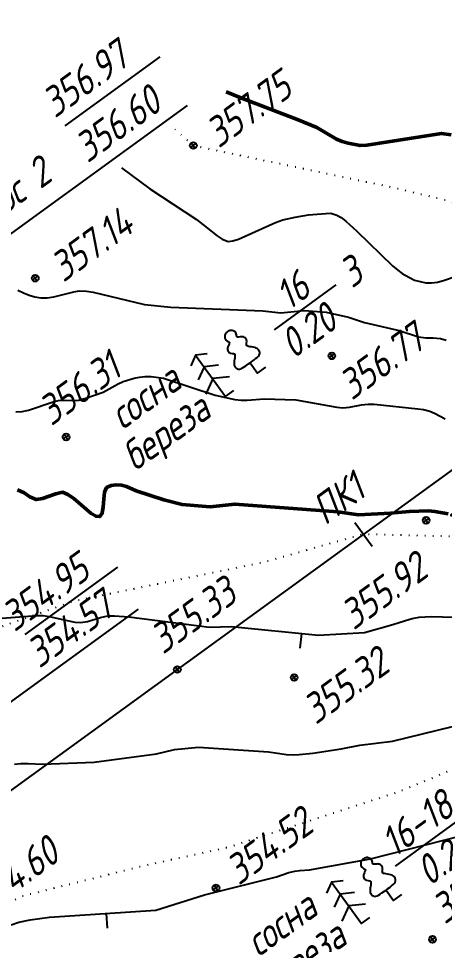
# Model space of a CAD drawing. Extents: x 1514039 to 1515876, y 2182924 to 2184238.
# Drawn here: x 1514257.6 to 1514315.8, y 2183021.4 to 2183148.1 of the extents above; entities that cross this region are included whole.
import ezdxf
from ezdxf.enums import TextEntityAlignment as Align

# ---------------------------------------------------------------- set-up
doc = ezdxf.new("R2010")
doc.units = 0
doc.linetypes.add('ИИDot', pattern=[1, 0, -1])
for name, color, linetype, lineweight in [('ИИ_ГЕОПУНКТ_025', 7, 'Continuous', 25), ('ИИ_КОНТУР_025', 7, 'ИИDot', 25), ('ИИ_ОТМЕТКА_025', 7, 'Continuous', 25), ('ИИ_ПИКЕТАЖ_025', 7, 'Continuous', 25), ('ИИ_РЕЛЬЕФ_025', 34, 'Continuous', 25), ('ИИ_РЕЛЬЕФ_050', 34, 'Continuous', 50), ('ИИ_ТРАССА_ТРУБ_025', 7, 'Continuous', 25), ('ИИ_УГОДЬЯ_025', 7, 'Continuous', 25)]:
    doc.layers.add(name, color=color, linetype=linetype, lineweight=lineweight)
doc.styles.add('VNIPISIMPLEXCUR', font='simplex.shx', dxfattribs={"width": 0.8, "oblique": 15})

# ---------------------------------------------------------------- blocks, each defined once
blk = doc.blocks.new('PICKET')
at = {"color": 0, "linetype": 'Continuous', "lineweight": 25}
for p, q in [((-0.23, 0), (0.23, 0)), ((0, 0.23), (0, -0.23))]:
    blk.add_line(p, q, dxfattribs=at)
blk.add_circle((0, 0), 0.23, dxfattribs=at)
at = {"color": 0, "linetype": 'Continuous', "style": 'VNIPISIMPLEXCUR', "oblique": 15, "width": 0.8}
blk.add_attdef('OTMETKA', (1.25, 0.3), '', height=2, dxfattribs=at)
at = {"color": 8, "linetype": 'Continuous', "style": 'VNIPISIMPLEXCUR', "oblique": 15, "width": 0.8, "flags": 1}
blk.add_attdef('NOMER', (1.25, -2.7), '', height=2, dxfattribs=at)
blk = doc.blocks.new('ИИ15001')
at = {"color": 0, "linetype": 'Continuous', "lineweight": 25}
blk.add_lwpolyline([(0, 1), (0, -1)], dxfattribs=at)
at = {"color": 0, "linetype": 'Continuous', "lineweight": 25, "style": 'VNIPISIMPLEXCUR', "oblique": 15, "width": 0.8}
blk.add_attdef('STATIONING', text='', height=2, dxfattribs=at).set_placement((0, 2), align=Align.CENTER)
at = {"color": 7, "linetype": 'Continuous', "lineweight": 25, "style": 'VNIPISIMPLEXCUR', "oblique": 15, "width": 0.8}
blk.add_attdef('HEIGHT', text='', height=2, dxfattribs=at).set_placement((0, -2), align=Align.TOP_CENTER)
blk = doc.blocks.new('ИИ053674А')
at = {"color": 0, "linetype": 'Continuous'}
for points in [[(-0.65, 3.096), (-1.35, 3.5), (-2.05, 3.096)], [(-1.35, 3.5), (-1.35, 0), (-0.65, 0)], [(-0.5, 2.009), (-1.35, 2.5), (-2.2, 2.009)], [(-0.35, 0.923), (-1.35, 1.5), (-2.35, 0.923)], [(1.35, 0.875), (1.35, 0), (2.05, 0)]]:
    blk.add_lwpolyline(points, dxfattribs=at)
blk.add_lwpolyline([(1.35, 0.875), (1.479, 0.876), (1.692, 0.878), (1.829, 0.882), (1.964, 0.891), (2.076, 0.907), (2.166, 0.94), (2.256, 1), (2.306, 1.071), (2.333, 1.151), (2.341, 1.231), (2.336, 1.295), (2.313, 1.379), (2.282, 1.445), (2.234, 1.516), (2.148, 1.61), (2.069, 1.692), (1.996, 1.766), (1.925, 1.842), (1.886, 1.889), (1.861, 1.929), (1.851, 1.967), (1.854, 1.992), (1.868, 2.017), (1.895, 2.049), (1.958, 2.115), (2.029, 2.198), (2.082, 2.29), (2.095, 2.372), (2.086, 2.444), (2.059, 2.515), (2.022, 2.575), (1.983, 2.617), (1.946, 2.646), (1.898, 2.678), (1.845, 2.709), (1.758, 2.76), (1.713, 2.789), (1.686, 2.812), (1.674, 2.831), (1.671, 2.846), (1.675, 2.865), (1.685, 2.89), (1.703, 2.928), (1.722, 2.968), (1.75, 3.034), (1.763, 3.103), (1.762, 3.19), (1.748, 3.247), (1.713, 3.319), (1.67, 3.377), (1.634, 3.414), (1.596, 3.444), (1.531, 3.476), (1.475, 3.489), (1.42, 3.496), (1.35, 3.5), (1.28, 3.496), (1.225, 3.489), (1.169, 3.476), (1.104, 3.444), (1.066, 3.414), (1.03, 3.377), (0.987, 3.319), (0.952, 3.247), (0.938, 3.19), (0.937, 3.103), (0.95, 3.034), (0.978, 2.968), (0.997, 2.928), (1.015, 2.89), (1.025, 2.865), (1.029, 2.846), (1.026, 2.831), (1.014, 2.812), (0.987, 2.789), (0.942, 2.76), (0.855, 2.709), (0.802, 2.678), (0.754, 2.646), (0.717, 2.617), (0.678, 2.575), (0.641, 2.515), (0.614, 2.444), (0.605, 2.372), (0.618, 2.29), (0.671, 2.198), (0.742, 2.115), (0.805, 2.049), (0.832, 2.017), (0.846, 1.992), (0.849, 1.967), (0.839, 1.929), (0.814, 1.889), (0.775, 1.842), (0.704, 1.766), (0.631, 1.692), (0.552, 1.61), (0.466, 1.516), (0.418, 1.445), (0.387, 1.379), (0.364, 1.295), (0.359, 1.231), (0.367, 1.151), (0.394, 1.071), (0.444, 1), (0.534, 0.94), (0.624, 0.907), (0.736, 0.891), (0.871, 0.882), (1.008, 0.878), (1.221, 0.876)], close=True, dxfattribs=at)
at = {"color": 0, "linetype": 'Continuous', "style": 'VNIPISIMPLEXCUR', "oblique": 15, "width": 0.8}
blk.add_attdef('RACE1', text='', height=2, dxfattribs=at).set_placement((-3.25, 2.25), align=Align.RIGHT)
blk.add_attdef('HEIGHT', (3, 2), '', height=2, dxfattribs=at)
blk.add_attdef('DISTANCE', text='', height=2, dxfattribs=at).set_placement((9.5, 1.75), align=Align.MIDDLE_LEFT)
blk.add_attdef('THICKNESS', text='', height=2, dxfattribs=at).set_placement((3, 1.5), align=Align.TOP_LEFT)
blk.add_attdef('RACE2', text='', height=2, dxfattribs=at).set_placement((-3.25, 1.25), align=Align.TOP_RIGHT)
blk = doc.blocks.new('ИИ053671А')
at = {"color": 0, "linetype": 'Continuous'}
blk.add_lwpolyline([(0, 0.875), (0.129, 0.876), (0.342, 0.878), (0.479, 0.882), (0.614, 0.891), (0.726, 0.907), (0.816, 0.94), (0.906, 1), (0.956, 1.071), (0.983, 1.151), (0.991, 1.231), (0.986, 1.295), (0.963, 1.379), (0.932, 1.445), (0.884, 1.516), (0.798, 1.61), (0.719, 1.692), (0.646, 1.766), (0.575, 1.842), (0.536, 1.889), (0.511, 1.929), (0.501, 1.967), (0.504, 1.992), (0.518, 2.017), (0.545, 2.049), (0.608, 2.115), (0.679, 2.198), (0.732, 2.29), (0.745, 2.372), (0.736, 2.444), (0.709, 2.515), (0.672, 2.575), (0.633, 2.617), (0.596, 2.646), (0.548, 2.678), (0.495, 2.709), (0.408, 2.76), (0.363, 2.789), (0.336, 2.812), (0.324, 2.831), (0.321, 2.846), (0.325, 2.865), (0.335, 2.89), (0.353, 2.928), (0.372, 2.968), (0.4, 3.034), (0.413, 3.103), (0.412, 3.19), (0.398, 3.247), (0.363, 3.319), (0.32, 3.377), (0.284, 3.414), (0.246, 3.444), (0.181, 3.476), (0.125, 3.489), (0.07, 3.496), (0, 3.5), (-0.07, 3.496), (-0.125, 3.489), (-0.181, 3.476), (-0.246, 3.444), (-0.284, 3.414), (-0.32, 3.377), (-0.363, 3.319), (-0.398, 3.247), (-0.412, 3.19), (-0.413, 3.103), (-0.4, 3.034), (-0.372, 2.968), (-0.353, 2.928), (-0.335, 2.89), (-0.325, 2.865), (-0.321, 2.846), (-0.324, 2.831), (-0.336, 2.812), (-0.363, 2.789), (-0.408, 2.76), (-0.495, 2.709), (-0.548, 2.678), (-0.596, 2.646), (-0.633, 2.617), (-0.672, 2.575), (-0.709, 2.515), (-0.736, 2.444), (-0.745, 2.372), (-0.732, 2.29), (-0.679, 2.198), (-0.608, 2.115), (-0.545, 2.049), (-0.518, 2.017), (-0.504, 1.992), (-0.501, 1.967), (-0.511, 1.929), (-0.536, 1.889), (-0.575, 1.842), (-0.646, 1.766), (-0.719, 1.692), (-0.798, 1.61), (-0.884, 1.516), (-0.932, 1.445), (-0.963, 1.379), (-0.986, 1.295), (-0.991, 1.231), (-0.983, 1.151), (-0.956, 1.071), (-0.906, 1), (-0.816, 0.94), (-0.726, 0.907), (-0.614, 0.891), (-0.479, 0.882), (-0.342, 0.878), (-0.129, 0.876)], close=True, dxfattribs=at)
blk.add_lwpolyline([(0, 0.875), (0, 0), (0.7, 0)], dxfattribs=at)
at = {"color": 0, "linetype": 'Continuous', "style": 'VNIPISIMPLEXCUR', "oblique": 15, "width": 0.8}
blk.add_attdef('RACE1', text='', height=2, dxfattribs=at).set_placement((-2, 2.25), align=Align.RIGHT)
blk.add_attdef('HEIGHT', (2, 2.25), '', height=2, dxfattribs=at)
blk.add_attdef('DISTANCE', text='', height=2, dxfattribs=at).set_placement((8.5, 1.75), align=Align.MIDDLE_LEFT)
blk.add_attdef('RACE2', text='', height=2, dxfattribs=at).set_placement((-2, 1.25), align=Align.TOP_RIGHT)
blk.add_attdef('THICKNESS', text='', height=2, dxfattribs=at).set_placement((2, 1.25), align=Align.TOP_LEFT)
blk = doc.blocks.new('ИИ053296')
at = {"color": 0, "linetype": 'Continuous', "lineweight": 25}
blk.add_lwpolyline([(0, 0), (1, 0)], dxfattribs=at)
blk = doc.blocks.new('ИИ050052Р')
at = {"linetype": 'Continuous', "lineweight": 25}
h = blk.add_hatch(color=0, dxfattribs=at)
edge = h.paths.add_edge_path()
edge.add_arc((0, 0), 0.15, 0, 360)
at = {"color": 0, "linetype": 'Continuous', "lineweight": 25}
for radius in [0.75, 0.15]:
    blk.add_circle((0, 0), radius, dxfattribs=at)
at = {"color": 0, "linetype": 'Continuous', "style": 'VNIPISIMPLEXCUR', "oblique": 15, "width": 0.8}
for tag, p in [('CENTRE', (1.45, 0.7)), ('HEIGHT', (1.45, -2.7))]:
    blk.add_attdef(tag, p, '', height=2, dxfattribs=at)
for tag, p in [('NUMBER', (-2, -1)), ('STATIONING', (-2, -4.4)), ('ALPHA', (-2, -7.8))]:
    blk.add_attdef(tag, text='', height=2, dxfattribs=at).set_placement(p, align=Align.RIGHT)
at = {"color": 253, "linetype": 'Continuous', "style": 'VNIPISIMPLEXCUR', "oblique": 15, "width": 0.8, "flags": 1}
blk.add_attdef('NOTE', text='', height=1.6, dxfattribs=at).set_placement((-2, -10.8), align=Align.RIGHT)
blk = doc.blocks.new('*U24')
at = {"color": 0, "linetype": 'ByBlock', "lineweight": -2}
for points in [[(10.292, 36.076), (10.292, 48.076)], [(10.292, 48.076), (34.485, 48.076)], [(10.292, 44.076), (34.485, 44.076)], [(10.292, 40.076), (34.485, 40.076)], [(0, 0), (10.292, 36.076)], [(10.292, 36.076), (34.485, 36.076)]]:
    blk.add_lwpolyline(points, dxfattribs=at)
blk = doc.blocks.new('*U26')
at = {"color": 0, "linetype": 'ByBlock', "lineweight": -2}
for points in [[(0, 0), (3.463, 4.912)], [(3.463, 4.912), (25.957, 4.912)]]:
    blk.add_lwpolyline(points, dxfattribs=at)
blk = doc.blocks.new('*U27')
at = {"color": 0, "linetype": 'ByBlock', "lineweight": -2}
for points in [[(0, 9.598), (19.403, 9.598)], [(0, 0), (0, 9.598)]]:
    blk.add_lwpolyline(points, dxfattribs=at)
blk = doc.blocks.new('*U28')
at = {"color": 0, "linetype": 'ByBlock', "lineweight": -2}
for points in [[(0, 5.259), (20.339, 5.259)], [(0, 0), (0, 5.259)]]:
    blk.add_lwpolyline(points, dxfattribs=at)

msp = doc.modelspace()

# ---------------------------------------------------------------- linework, layer by layer
at = {"layer": 'ИИ_ГЕОПУНКТ_025'}
for points in [[(1514263.97, 2183133.362), (1514276.953, 2183142.803)], [(1514258.496, 2183063.78), (1514271.177, 2183073.001)]]:
    msp.add_lwpolyline(points, dxfattribs=at)
at = {"layer": 'ИИ_КОНТУР_025', "flags": 128}
for points in [[(1514278.958, 2183132.934), (1514281.5, 2183130.7), (1514308.781, 2183124.97), (1514323.47, 2183121.44), (1514350.574, 2183110.823), (1514398.234, 2183111.769), (1514437.8, 2183113.28), (1514462.399, 2183117.95)], [(1514404.499, 2183075.849), (1514387.963, 2183076.696), (1514349.435, 2183076.3), (1514304.76, 2183077.51), (1514291.12, 2183073.649), (1514265.167, 2183068.341), (1514229.889, 2183055.926)], [(1514375.516, 2183054.774), (1514365.387, 2183052.698), (1514357.244, 2183052.407), (1514348.519, 2183054.441), (1514336.886, 2183053.86), (1514329.616, 2183050.954), (1514317.983, 2183045.723), (1514309.549, 2183042.236), (1514286.26, 2183034.647), (1514274.522, 2183032.079), (1514257.974, 2183027.933), (1514246.271, 2183021.831), (1514230.271, 2183008.591), (1514198.831, 2182982.131), (1514194.21, 2182957.482)]]:
    msp.add_lwpolyline(points, dxfattribs=at)
at = {"layer": 'ИИ_РЕЛЬЕФ_025'}
for points, elevation in [([(1514271.667, 2183127.632), (1514275.559, 2183124.745), (1514281.934, 2183120.563), (1514284.756, 2183118.351), (1514285.459, 2183117.871), (1514286.263, 2183117.559), (1514286.908, 2183117.633), (1514287.657, 2183117.88), (1514292.756, 2183120.163), (1514293.722, 2183120.504), (1514295.43, 2183120.906), (1514297.252, 2183121.192), (1514299.627, 2183121.411), (1514300.303, 2183121.423), (1514301.136, 2183121.159), (1514301.692, 2183120.829), (1514302.339, 2183120.337), (1514303.839, 2183118.991), (1514308.745, 2183114.223), (1514309.441, 2183113.641), (1514310.057, 2183113.199), (1514310.941, 2183112.666), (1514311.714, 2183112.285), (1514313.26, 2183111.912), (1514314.04, 2183111.901), (1514314.862, 2183111.992), (1514315.687, 2183112.201), (1514317.282, 2183112.774)], 357.5), ([(1514257.528, 2183110.901), (1514258.288, 2183110.521), (1514259.061, 2183110.21), (1514259.846, 2183109.979), (1514260.646, 2183109.838), (1514261.52, 2183109.84), (1514262.451, 2183109.989), (1514265.155, 2183110.693), (1514265.883, 2183110.799), (1514266.92, 2183110.746), (1514267.831, 2183110.618), (1514274.834, 2183108.933), (1514278.425, 2183108.569), (1514291.021, 2183108.068), (1514293.458, 2183107.818), (1514296.647, 2183108.138), (1514299.64, 2183107.889), (1514302.692, 2183107.203), (1514304.881, 2183106.488), (1514309.619, 2183105.38), (1514312.294, 2183104.5), (1514313.266, 2183104.398), (1514314.263, 2183104.372), (1514315.267, 2183104.266), (1514316.074, 2183104.064)], 357), ([(1514257.256, 2183094.237), (1514258.109, 2183094.309), (1514258.984, 2183094.5), (1514262.352, 2183095.623), (1514263.072, 2183095.782), (1514264.074, 2183095.838), (1514264.965, 2183095.805), (1514265.874, 2183095.864), (1514266.69, 2183096.059), (1514269.195, 2183096.938), (1514271.227, 2183098.089), (1514271.928, 2183098.401), (1514273.397, 2183098.857), (1514274.145, 2183099.009), (1514274.874, 2183099.096), (1514275.733, 2183099.08), (1514277.416, 2183098.863), (1514284.485, 2183096.53), (1514287.183, 2183095.95), (1514288.063, 2183095.842), (1514288.861, 2183095.829), (1514291.204, 2183096.011), (1514295.502, 2183095.875), (1514301.106, 2183094.872), (1514301.919, 2183094.823), (1514302.849, 2183094.885), (1514304.505, 2183095.209), (1514305.405, 2183095.297), (1514306.23, 2183095.284), (1514312.209, 2183094.669), (1514312.967, 2183094.563), (1514313.825, 2183094.324), (1514314.472, 2183094.062), (1514315.935, 2183093.315)], 356.5), ([(1514247.639, 2183065.442), (1514260.112, 2183066.397), (1514260.971, 2183066.376), (1514261.806, 2183066.265), (1514265.289, 2183065.465), (1514266.099, 2183065.416), (1514267.048, 2183065.557), (1514268.827, 2183066.136), (1514269.805, 2183066.323), (1514270.706, 2183066.354), (1514272.671, 2183066.228), (1514283.728, 2183064.784), (1514286.741, 2183064.89), (1514298.619, 2183063.677), (1514304.881, 2183064.079), (1514308.759, 2183065.138), (1514310.501, 2183065.719), (1514311.402, 2183065.965), (1514312.351, 2183066.143), (1514313.179, 2183066.223), (1514314.043, 2183066.25), (1514318.56, 2183066.103)], 355.5), ([(1514257.071, 2183046.048), (1514257.913, 2183046.147), (1514258.914, 2183046.159), (1514260.872, 2183046.038), (1514267.945, 2183046.33), (1514276.457, 2183047.478), (1514278.915, 2183048.041), (1514282.21, 2183048.393), (1514291.796, 2183047.75), (1514294.243, 2183047.38), (1514295.166, 2183047.335), (1514295.986, 2183047.365), (1514297.816, 2183047.564), (1514301.707, 2183048.128), (1514304.242, 2183048.639), (1514308.721, 2183049.206), (1514318.967, 2183051.703)], 355), ([(1514256.617, 2183024.083), (1514257.65, 2183024.411), (1514259.193, 2183024.735), (1514261.852, 2183025.102), (1514276.374, 2183026.082), (1514283.03, 2183028.172), (1514292.893, 2183030.64), (1514294.558, 2183031.208), (1514295.367, 2183031.424), (1514296.046, 2183031.521), (1514297.368, 2183031.609), (1514305.714, 2183033.118), (1514325.761, 2183038.195)], 354.5)]:
    msp.add_lwpolyline(points, dxfattribs=dict(at, elevation=elevation))
at = {"layer": 'ИИ_РЕЛЬЕФ_050'}
for points, elevation in [([(1514285.969, 2183138.031), (1514287.992, 2183137.2), (1514295.825, 2183134.184), (1514298.385, 2183133.133), (1514301.075, 2183131.556), (1514301.842, 2183131.256), (1514302.646, 2183131.032), (1514304.288, 2183130.672), (1514305.224, 2183130.72), (1514315.413, 2183132.347), (1514316.758, 2183132.145)], 358), ([(1514257.454, 2183083.565), (1514258.364, 2183083.155), (1514259.176, 2183082.615), (1514260.037, 2183082.256), (1514260.875, 2183082.392), (1514262.695, 2183083.041), (1514263.619, 2183083.242), (1514264.353, 2183082.958), (1514265.157, 2183082.404), (1514267.554, 2183080.359), (1514268.205, 2183079.962), (1514268.709, 2183079.912), (1514269.048, 2183080.388), (1514269.188, 2183081.27), (1514269.251, 2183082.313), (1514269.363, 2183083.271), (1514269.645, 2183083.899), (1514270.252, 2183084.173), (1514270.962, 2183084.254), (1514271.676, 2183084.2), (1514272.351, 2183084.029), (1514273.686, 2183083.449), (1514277.492, 2183082.195), (1514279.957, 2183081.569), (1514283.814, 2183081.277), (1514287.186, 2183081.633), (1514301.258, 2183080.59), (1514304.096, 2183080.155), (1514308.446, 2183080.38), (1514311.045, 2183080.63), (1514313.647, 2183080.724), (1514314.535, 2183080.627), (1514316.315, 2183080.28)], 356)]:
    msp.add_lwpolyline(points, dxfattribs=dict(at, elevation=elevation))
at = {"layer": 'ИИ_ТРАССА_ТРУБ_025', "color": 4}
msp.add_lwpolyline([(1514172.07, 2183052.15), (1514205.52, 2183073.2), (1514237.79, 2183028.814), (1514464.73, 2183193.83), (1514628.271, 2183312.757)], dxfattribs=at)
at = {"layer": 'ИИ_УГОДЬЯ_025'}
for points in [[(1514292.614, 2183105.485), (1514301.042, 2183111.614)], [(1514309.12, 2183032.113), (1514321.566, 2183041.163)]]:
    msp.add_lwpolyline(points, dxfattribs=at)

# ---------------------------------------------------------------- block references
at = {"layer": 'ИИ_ГЕОПУНКТ_025', "xscale": 2, "yscale": 2, "zscale": 2}
for name, p, rotation in [('*U24', (1514205.52, 2183073.2, 355.56), 36.02222222222222), ('*U28', (1514253.992, 2183103.751, 356.6), 36.02222222222222), ('*U27', (1514228.426, 2183087.639, 356.1), 36.02222222637328), ('*U26', (1514237.8, 2183028.8, 354.57), 36.02222222222222)]:
    msp.add_blockref(name, p, dxfattribs=dict(at, rotation=rotation))
at = {"layer": 'ИИ_ГЕОПУНКТ_025'}
ref = msp.add_blockref('ИИ050052Р', (1514253.992, 2183103.751, 356.6), dxfattribs=dict(at, xscale=2, yscale=2, zscale=2, rotation=36.02222222222222))
ref.add_attrib('NUMBER', 'Вынос 2', dxfattribs={"layer": '0', "color": 0, "linetype": 'Continuous', "height": 4, "rotation": 36.02222, "style": 'VNIPISIMPLEXCUR', "oblique": 15, "width": 0.8}).set_placement((1514262.423, 2183125.991, -356.6), align=Align.RIGHT)
ref.add_attrib('CENTRE', '356.97', (1514262.569, 2183134.332, -356.6), dxfattribs={"layer": '0', "color": 0, "linetype": 'Continuous', "height": 4, "rotation": 36.02222, "style": 'VNIPISIMPLEXCUR', "oblique": 15, "width": 0.8})
ref.add_attrib('HEIGHT', '356.60', (1514267.043, 2183128.201, -356.6), dxfattribs={"layer": '0', "color": 0, "linetype": 'Continuous', "height": 4, "rotation": 36.02222, "style": 'VNIPISIMPLEXCUR', "oblique": 15, "width": 0.8})
ref = msp.add_blockref('ИИ050052Р', (1514237.8, 2183028.8, 354.57), dxfattribs=dict(at, xscale=2, yscale=2, zscale=2, rotation=36.02222222222222))
ref.add_attrib('NUMBER', 'ВУ 59899', dxfattribs={"layer": '0', "color": 0, "linetype": 'Continuous', "height": 4, "rotation": 36.02222, "style": 'VNIPISIMPLEXCUR', "oblique": 15, "width": 0.8}).set_placement((1514253.613, 2183056.942), align=Align.RIGHT)
ref.add_attrib('CENTRE', '354.95', (1514257.049, 2183064.046), dxfattribs={"layer": '0', "color": 0, "linetype": 'Continuous', "height": 4, "rotation": 36.02222, "style": 'VNIPISIMPLEXCUR', "oblique": 15, "width": 0.8})
ref.add_attrib('HEIGHT', '354.57', (1514260.453, 2183059.063), dxfattribs={"layer": '0', "color": 0, "linetype": 'Continuous', "height": 4, "rotation": 36.02222, "style": 'VNIPISIMPLEXCUR', "oblique": 15, "width": 0.8})
at = {"layer": 'ИИ_ОТМЕТКА_025'}
ref = msp.add_blockref('PICKET', (1514281.5, 2183130.7, 357.75), dxfattribs=dict(at, xscale=2, yscale=2, zscale=2, rotation=36.02222222222222))
ref.add_attrib('OTMETKA', '357.75', (1514284.945, 2183130.214, 357.75), dxfattribs={"layer": '0', "color": 0, "linetype": 'Continuous', "height": 4, "rotation": 36.02222, "style": 'VNIPISIMPLEXCUR', "oblique": 15, "width": 0.8})
ref = msp.add_blockref('PICKET', (1514259.896, 2183112.528, 357.14), dxfattribs=dict(at, xscale=2, yscale=2, zscale=2, rotation=36.02222222222222))
ref.add_attrib('OTMETKA', '357.14', (1514263.728, 2183111.861, 357.14), dxfattribs={"layer": '0', "color": 0, "linetype": 'Continuous', "height": 4, "rotation": 36.02222, "style": 'VNIPISIMPLEXCUR', "oblique": 15, "width": 0.8})
ref = msp.add_blockref('PICKET', (1514300.43, 2183101.9, 356.77), dxfattribs=dict(at, xscale=2, yscale=2, zscale=2, rotation=36.02222222222222))
ref.add_attrib('OTMETKA', '356.77', (1514303.151, 2183095.72, 356.77), dxfattribs={"layer": '0', "color": 0, "linetype": 'Continuous', "height": 4, "rotation": 36.02222, "style": 'VNIPISIMPLEXCUR', "oblique": 15, "width": 0.8})
ref = msp.add_blockref('PICKET', (1514264.11, 2183090.81, 356.31), dxfattribs=dict(at, xscale=2, yscale=2, zscale=2, rotation=36.02222222222222))
ref.add_attrib('OTMETKA', '356.31', (1514262.076, 2183092.21, 356.31), dxfattribs={"layer": '0', "color": 0, "linetype": 'Continuous', "height": 4, "rotation": 36.02222, "style": 'VNIPISIMPLEXCUR', "oblique": 15, "width": 0.8})
ref = msp.add_blockref('PICKET', (1514313.32, 2183079.41, 355.94), dxfattribs=dict(at, xscale=2, yscale=2, zscale=2, rotation=36.02222222222222))
ref.add_attrib('OTMETKA', '355.94', (1514317.83, 2183076.163, 355.94), dxfattribs={"layer": '0', "color": 0, "linetype": 'Continuous', "height": 4, "rotation": 36.02222, "style": 'VNIPISIMPLEXCUR', "oblique": 15, "width": 0.8})
ref = msp.add_blockref('PICKET', (1514279.315, 2183059.008, 355.33), dxfattribs=dict(at, xscale=2, yscale=2, zscale=2, rotation=36.02222222222222))
ref.add_attrib('OTMETKA', '355.33', (1514277.346, 2183060.971, 355.33), dxfattribs={"layer": '0', "color": 0, "linetype": 'Continuous', "height": 4, "rotation": 36.02222, "style": 'VNIPISIMPLEXCUR', "oblique": 15, "width": 0.8})
ref = msp.add_blockref('PICKET', (1514295.29, 2183057.91, 355.32), dxfattribs=dict(at, xscale=2, yscale=2, zscale=2, rotation=36.02222222222222))
ref.add_attrib('OTMETKA', '355.32', (1514298.231, 2183051.354, 355.32), dxfattribs={"layer": '0', "color": 0, "linetype": 'Continuous', "height": 4, "rotation": 36.02222, "style": 'VNIPISIMPLEXCUR', "oblique": 15, "width": 0.8})
ref = msp.add_blockref('PICKET', (1514284.6, 2183029.11, 354.52), dxfattribs=dict(at, xscale=2, yscale=2, zscale=2, rotation=36.02222222222222))
ref.add_attrib('OTMETKA', '354.52', (1514287.696, 2183029.363, 354.52), dxfattribs={"layer": '0', "color": 0, "linetype": 'Continuous', "height": 4, "rotation": 36.02222, "style": 'VNIPISIMPLEXCUR', "oblique": 15, "width": 0.8})
ref = msp.add_blockref('PICKET', (1514249.51, 2183025.4, 354.6), dxfattribs=dict(at, xscale=2, yscale=2, zscale=2, rotation=36.02222222222222))
ref.add_attrib('OTMETKA', '354.60', (1514253.022, 2183025.434, 354.6), dxfattribs={"layer": '0', "color": 0, "linetype": 'Continuous', "height": 4, "rotation": 36.02222, "style": 'VNIPISIMPLEXCUR', "oblique": 15, "width": 0.8})
at = {"layer": 'ИИ_ОТМЕТКА_025', "xscale": 2, "yscale": 2, "zscale": 2, "rotation": 36.02222222222222}
msp.add_blockref('PICKET', (1514314.19, 2183022.08, 354.08), dxfattribs=at).add_auto_attribs({'OTMETKA': '354.08'})
at = {"layer": 'ИИ_ПИКЕТАЖ_025', "color": 4}
ref = msp.add_blockref('ИИ15001', (1514304.76, 2183077.51, 355.92), dxfattribs=dict(at, xscale=2, yscale=2, zscale=2, rotation=36.02228121))
ref.add_attrib('STATIONING', 'ПК1', dxfattribs={"layer": '0', "color": 0, "linetype": 'Continuous', "lineweight": 25, "height": 4, "rotation": 36.02228, "style": 'VNIPISIMPLEXCUR', "oblique": 15, "width": 0.8}).set_placement((1514302.408, 2183080.745), align=Align.CENTER)
ref.add_attrib('HEIGHT', '355.92', dxfattribs={"layer": '0', "color": 7, "linetype": 'Continuous', "lineweight": 25, "height": 4, "rotation": 36.02228, "style": 'VNIPISIMPLEXCUR', "oblique": 15, "width": 0.8}).set_placement((1514306.277, 2183071.315), align=Align.TOP_CENTER)
at = {"layer": 'ИИ_РЕЛЬЕФ_025', "xscale": 2, "yscale": 2, "zscale": 2}
for p, rotation in [((1514296.282, 2183063.916, 355.5), 264.1693123121408), ((1514269.597, 2183025.625, 354.5), 273.8605010521408)]:
    msp.add_blockref('ИИ053296', p, dxfattribs=dict(at, rotation=rotation))
at = {"layer": 'ИИ_УГОДЬЯ_025'}
ref = msp.add_blockref('ИИ053674А', (1514288.102, 2183097.955), dxfattribs=dict(at, xscale=2, yscale=2, zscale=2, rotation=36.02222222222222))
ref.add_attrib('RACE1', 'сосна', dxfattribs={"layer": '0', "color": 0, "linetype": 'Continuous', "height": 4, "rotation": 36.02222, "style": 'VNIPISIMPLEXCUR', "oblique": 15, "width": 0.8}).set_placement((1514280.199, 2183097.772), align=Align.RIGHT)
ref.add_attrib('RACE2', 'береза', dxfattribs={"layer": '0', "color": 0, "linetype": 'Continuous', "height": 4, "rotation": 36.02222, "style": 'VNIPISIMPLEXCUR', "oblique": 15, "width": 0.8}).set_placement((1514281.837, 2183097), align=Align.TOP_RIGHT)
ref.add_attrib('HEIGHT', '16', (1514294.521, 2183108.03), dxfattribs={"layer": '0', "color": 0, "linetype": 'Continuous', "height": 4, "rotation": 36.02222, "style": 'VNIPISIMPLEXCUR', "oblique": 15, "width": 0.8})
ref.add_attrib('THICKNESS', '0.20', dxfattribs={"layer": '0', "color": 0, "linetype": 'Continuous', "height": 4, "rotation": 36.02222, "style": 'VNIPISIMPLEXCUR', "oblique": 15, "width": 0.8}).set_placement((1514292.808, 2183104.611), align=Align.TOP_LEFT)
ref.add_attrib('DISTANCE', '3', dxfattribs={"layer": '0', "color": 0, "linetype": 'Continuous', "height": 4, "rotation": 36.02222, "style": 'VNIPISIMPLEXCUR', "oblique": 15, "width": 0.8}).set_placement((1514302.001, 2183112.673), align=Align.MIDDLE_LEFT)
ref = msp.add_blockref('ИИ053674А', (1514306.684, 2183025.824), dxfattribs=dict(at, xscale=2, yscale=2, zscale=2, rotation=36.02222222222222))
ref.add_attrib('RACE1', 'сосна', dxfattribs={"layer": '0', "color": 0, "linetype": 'Continuous', "height": 4, "rotation": 36.02222, "style": 'VNIPISIMPLEXCUR', "oblique": 15, "width": 0.8}).set_placement((1514298.781, 2183025.641), align=Align.RIGHT)
ref.add_attrib('RACE2', 'береза', dxfattribs={"layer": '0', "color": 0, "linetype": 'Continuous', "height": 4, "rotation": 36.02222, "style": 'VNIPISIMPLEXCUR', "oblique": 15, "width": 0.8}).set_placement((1514300.419, 2183024.869), align=Align.TOP_RIGHT)
ref.add_attrib('HEIGHT', '16-18', (1514308.945, 2183033.192), dxfattribs={"layer": '0', "color": 0, "linetype": 'Continuous', "height": 4, "rotation": 36.02222, "style": 'VNIPISIMPLEXCUR', "oblique": 15, "width": 0.8})
ref.add_attrib('THICKNESS', '0.20', dxfattribs={"layer": '0', "color": 0, "linetype": 'Continuous', "height": 4, "rotation": 36.02222, "style": 'VNIPISIMPLEXCUR', "oblique": 15, "width": 0.8}).set_placement((1514311.391, 2183032.48), align=Align.TOP_LEFT)
ref.add_attrib('DISTANCE', '8-10', dxfattribs={"layer": '0', "color": 0, "linetype": 'Continuous', "height": 4, "rotation": 36.02222, "style": 'VNIPISIMPLEXCUR', "oblique": 15, "width": 0.8}).set_placement((1514321.968, 2183041.303), align=Align.MIDDLE_LEFT)
ref = msp.add_blockref('ИИ053671А', (1514315.153, 2183009.159), dxfattribs=dict(at, xscale=2, yscale=2, zscale=2, rotation=36.02222222222222))
ref.add_attrib('RACE1', 'береза', dxfattribs={"layer": '0', "color": 0, "linetype": 'Continuous', "height": 4, "rotation": 36.02222, "style": 'VNIPISIMPLEXCUR', "oblique": 15, "width": 0.8}).set_placement((1514310.688, 2183008.705), align=Align.RIGHT)
ref.add_attrib('HEIGHT', '2-3', (1514321.684, 2183019.404), dxfattribs={"layer": '0', "color": 0, "linetype": 'Continuous', "height": 4, "rotation": 36.02222, "style": 'VNIPISIMPLEXCUR', "oblique": 15, "width": 0.8})
ref.add_attrib('THICKNESS', '0.03-0.05', dxfattribs={"layer": '0', "color": 0, "linetype": 'Continuous', "height": 4, "rotation": 36.02222, "style": 'VNIPISIMPLEXCUR', "oblique": 15, "width": 0.8}).set_placement((1514316.918, 2183013.534), align=Align.TOP_LEFT)
ref.add_attrib('DISTANCE', '1-2', dxfattribs={"layer": '0', "color": 0, "linetype": 'Continuous', "height": 4, "rotation": 36.02222, "style": 'VNIPISIMPLEXCUR', "oblique": 15, "width": 0.8}).set_placement((1514338.092, 2183030.741), align=Align.MIDDLE_LEFT)

doc.saveas('drawing.dxf')
